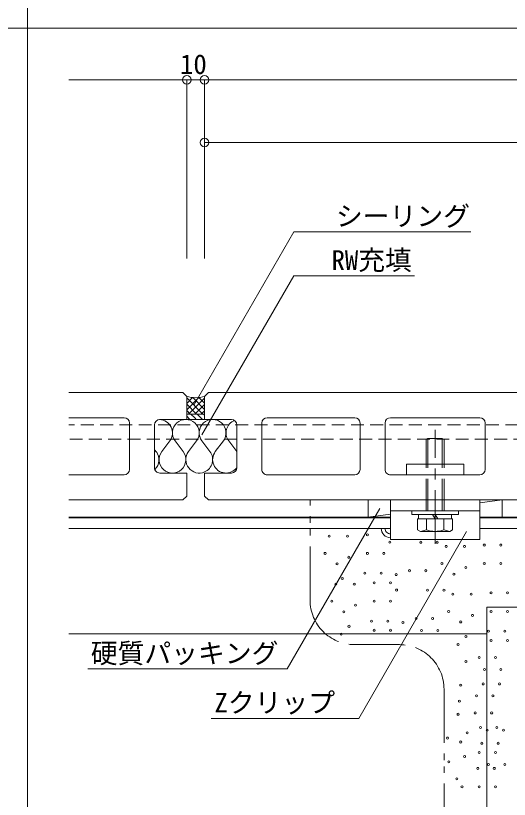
# Model space of a CAD drawing. Units: millimetres at full size, sheet at 1:6; details may follow other scales. Extents: x -1215 to 1203, y -852 to 852.
# Drawn here: x 395.4 to 671.6, y -449.4 to -10.8 of the extents above; entities that cross this region are included whole.
import ezdxf
from ezdxf.enums import TextEntityAlignment as Align

# ---------------------------------------------------------------- set-up
doc = ezdxf.new("R2010")
doc.units = ezdxf.units.MM
doc.header["$LTSCALE"] = 6
doc.header["$PDMODE"] = 32
doc.header["$PDSIZE"] = 4.8
for name, pattern in [('CHAIN1', [8, 5, -1, 1, -1]), ('DASHED1', [1.8, 1.2, -0.6]), ('DASHED3', [4, 3, -1]), ('DOUBLE_CHAIN1', [8.8, 5, -1, 0.6, -0.6, 0.6, -1])]:
    doc.linetypes.add(name, pattern=pattern)
for name, color, linetype, lineweight in [('0-0_WAKU', 7, 'Continuous', 5), ('0-1_AL', 5, 'Continuous', 5), ('0-2_SUNPO', 7, 'Continuous', 5), ('0-3_STEEL', 6, 'Continuous', 5), ('0-4_KANAMONO', 6, 'Continuous', 5), ('0-5_FUKUSIZA', 3, 'Continuous', 5), ('0-6_HIFUKU', 4, 'Continuous', 5), ('0-7_KUTAI', 4, 'Continuous', 5)]:
    doc.layers.add(name, color=color, linetype=linetype, lineweight=lineweight)
doc.styles.add('ＭＳ ゴシック', font='')
doc.styles.get('ＭＳ ゴシック').set_extended_font_data('MS Gothic')

msp = doc.modelspace()

# ---------------------------------------------------------------- linework, layer by layer
at = {"layer": '0-0_WAKU'}
for p, q in [((401.981, 850), (401.981, -799)), ((-6.019, -17.85), (1200.981, -17.85))]:
    msp.add_line(p, q, dxfattribs=at)
at = {"layer": '0-1_AL'}
for p, q in [((425.101, -221.799), (488.959, -221.799)), ((491.08, -223.92), (488.959, -221.799)), ((503.199, -221.798), (501.079, -223.918)), ((1088.958, -221.798), (503.199, -221.798)), ((491.08, -223.92), (491.08, -236.799)), ((501.079, -223.918), (501.079, -236.798)), ((425.101, -235.799), (456.08, -235.799)), ((476.08, -236.799), (491.08, -236.799)), ((501.079, -236.798), (516.079, -236.798)), ((516.079, -236.798), (501.079, -236.798)), ((585.079, -235.798), (536.079, -235.798)), ((655.079, -235.798), (605.079, -235.798)), ((459.08, -238.799), (459.08, -264.799)), ((473.08, -239.799), (473.08, -263.799)), ((519.079, -239.798), (519.079, -263.798)), ((519.079, -239.798), (519.079, -263.798)), ((533.079, -238.798), (533.079, -264.798)), ((588.079, -238.798), (588.079, -264.798)), ((602.079, -238.798), (602.079, -264.798)), ((658.079, -238.798), (658.079, -264.798)), ((476.08, -266.799), (491.08, -266.799)), ((491.08, -266.799), (491.08, -279.677)), ((516.079, -266.798), (501.079, -266.798)), ((516.079, -266.798), (501.079, -266.798)), ((501.079, -279.678), (501.079, -266.798)), ((456.08, -267.799), (425.101, -267.799)), ((585.079, -267.798), (536.079, -267.798)), ((655.079, -267.798), (605.079, -267.798)), ((491.08, -279.677), (488.959, -281.799)), ((503.199, -281.798), (501.079, -279.678)), ((425.101, -281.799), (488.959, -281.799)), ((1038.079, -281.798), (503.199, -281.798))]:
    msp.add_line(p, q, dxfattribs=at)
for centre, start, end in [((456.08, -238.799), 0, 89.99998), ((476.08, -239.799), 89.99998, 179.99998), ((516.079, -239.798), 0, 90), ((516.079, -239.798), 0, 90), ((536.079, -238.798), 89.99998, 179.99998), ((585.079, -238.798), 0, 90), ((605.079, -238.798), 89.99998, 179.99998), ((655.079, -238.798), 0, 90), ((456.08, -264.799), 270, 0), ((476.08, -263.799), 179.99998, 269.99998), ((516.079, -263.798), 270, 0), ((516.079, -263.798), 270, 0), ((536.079, -264.798), 179.99998, 269.99998), ((585.079, -264.798), 270, 0), ((605.079, -264.798), 179.99998, 269.99998), ((655.079, -264.798), 270, 0)]:
    msp.add_arc(centre, 3, start, end, dxfattribs=at)
at = {"layer": '0-2_SUNPO'}
for p, q in [((425.101, -46.799), (491.08, -46.799)), ((491.08, -46.799), (501.08, -46.799)), ((491.08, -46.799), (491.08, -146.799)), ((501.08, -46.799), (501.08, -146.799)), ((501.08, -46.799), (1109.079, -46.799)), ((501.08, -81.799), (1091.079, -81.799)), ((495.089, -228.715), (551.048, -131.791)), ((551.048, -131.791), (650.043, -131.791)), ((499.595, -245.336), (550.933, -156.416)), ((550.933, -156.416), (618.511, -156.416)), ((599.076, -286.643), (547.241, -376.424)), ((647.733, -299.523), (587.369, -404.078)), ((435.698, -376.424), (547.241, -376.424)), ((587.369, -404.078), (504.745, -404.078))]:
    msp.add_line(p, q, dxfattribs=at)
for p in [(491.08, -46.799), (501.08, -46.799), (501.08, -81.799)]:
    msp.add_point(p, dxfattribs=at)
at = {"layer": '0-3_STEEL', "linetype": 'DASHED1'}
msp.add_line((789.187, -247.797), (425.101, -247.797), dxfattribs=at)
at = {"layer": '0-3_STEEL'}
for p, q in [((605.077, -291.798), (425.101, -291.798)), ((885.077, -291.798), (664.472, -291.798)), ((605.077, -297.798), (425.101, -297.798)), ((885.077, -297.798), (655.078, -297.798))]:
    msp.add_line(p, q, dxfattribs=at)
at = {"layer": '0-4_KANAMONO', "linetype": 'DASHED1'}
msp.add_line((1076.229, -239.799), (425.101, -239.799), dxfattribs=at)
at = {"layer": '0-4_KANAMONO', "color": 7, "linetype": 'CHAIN1'}
msp.add_line((630.078, -306.322), (630.078, -242.563), dxfattribs=at)
at = {"layer": '0-4_KANAMONO'}
for p, q in [((625.078, -261.799), (625.078, -248.029)), ((626.077, -261.799), (626.077, -247.45)), ((634.078, -261.799), (634.078, -247.45)), ((634.078, -247.45), (635.077, -248.029)), ((635.077, -261.799), (635.077, -248.029)), ((614.079, -261.799), (646.079, -261.799)), ((614.079, -267.799), (614.079, -261.799)), ((646.079, -267.799), (646.079, -261.799)), ((614.079, -267.799), (646.079, -267.799)), ((605.077, -303.952), (605.077, -281.8)), ((605.077, -281.8), (655.078, -281.8)), ((655.078, -303.952), (655.078, -281.8)), ((605.077, -287.95), (655.078, -287.95)), ((617.079, -289.951), (617.079, -287.95)), ((640.579, -287.95), (619.579, -287.95)), ((643.079, -289.951), (643.079, -287.95)), ((425.101, -291.399), (605.077, -291.399)), ((425.101, -291.799), (605.077, -291.799)), ((643.079, -289.951), (617.079, -289.951)), ((639.892, -292.45), (620.263, -292.45)), ((620.263, -298.546), (620.263, -292.45)), ((620.878, -292.45), (620.878, -289.951)), ((625.171, -298.624), (625.171, -292.45)), ((630.079, -292.45), (628.636, -289.951)), ((631.522, -292.45), (630.079, -289.951)), ((634.984, -298.624), (634.984, -292.45)), ((639.277, -292.45), (639.277, -289.951)), ((639.892, -298.546), (639.892, -292.45)), ((655.078, -291.399), (885.077, -291.399)), ((655.078, -291.799), (885.077, -291.799)), ((638.329, -299.452), (621.829, -299.452)), ((634.984, -298.627), (638.329, -299.452)), ((638.329, -299.452), (639.895, -298.549)), ((605.077, -303.952), (655.078, -303.952))]:
    msp.add_line(p, q, dxfattribs=at)
at = {"layer": '0-4_KANAMONO', "linetype": 'DASHED3'}
for p, q in [((625.078, -287.95), (625.078, -261.799)), ((626.08, -287.95), (626.08, -261.799)), ((634.078, -287.95), (634.078, -261.799)), ((635.08, -287.95), (635.08, -261.799))]:
    msp.add_line(p, q, dxfattribs=at)
at = {"layer": '0-4_KANAMONO'}
for points in [[(634.078, -247.45), (626.077, -247.45), (625.078, -248.029)], [(625.171, -298.627), (621.829, -299.452), (620.263, -298.549)]]:
    msp.add_lwpolyline(points, dxfattribs=at)
msp.add_arc((630.079, -284.452), 15, 250.903, 289.09679, dxfattribs=at)
at = {"layer": '0-5_FUKUSIZA'}
for p, q in [((491.081, -223.92), (491.081, -236.797)), ((491.081, -231.345), (497.908, -224.519)), ((491.081, -227.809), (494.361, -224.53)), ((491.081, -224.737), (500.142, -233.797)), ((492.164, -233.797), (501.08, -224.882)), ((494.414, -224.535), (501.08, -231.201)), ((497.931, -224.516), (501.08, -227.665)), ((501.08, -223.917), (501.08, -236.797)), ((491.081, -228.273), (496.606, -233.797)), ((491.081, -231.808), (493.071, -233.797)), ((495.7, -233.797), (501.08, -228.417)), ((499.235, -233.797), (501.08, -231.953)), ((501.08, -233.797), (491.081, -233.797)), ((491.081, -234.968), (492.911, -236.797)), ((491.081, -236.797), (501.08, -236.797)), ((493.447, -233.797), (495.567, -235.918)), ((495.567, -235.918), (496.447, -236.797)), ((496.982, -233.797), (499.982, -236.797)), ((500.518, -233.797), (501.08, -234.36)), ((477.081, -254.797), (481.581, -248.797)), ((489.081, -254.797), (484.581, -248.797)), ((492.081, -254.797), (496.581, -248.797)), ((504.081, -254.797), (499.581, -248.798)), ((507.081, -254.797), (511.581, -248.798)), ((519.08, -254.797), (514.581, -248.798)), ((474.081, -255.174), (473.08, -253.84))]:
    msp.add_line(p, q, dxfattribs=at)
for points in [[(605.077, -289.799), (592.577, -291.399), (592.577, -281.8)], [(667.578, -291.399), (667.578, -281.799), (655.078, -283.399)]]:
    msp.add_lwpolyline(points, dxfattribs=at)
for centre, radius, start, end in [((496.077, -206.189), 18.421, 254.26454, 285.76097), ((490.581, -244.297), 7.5, 323.12981, 216.87016), ((505.581, -244.298), 7.5, 323.12981, 216.87016), ((475.581, -244.297), 7.5, 323.12981, 87.66164), ((520.581, -244.298), 7.5, 111.81644, 216.87016), ((468.081, -259.297), 7.5, 313.4055, 36.87013), ((483.081, -259.297), 7.5, 143.12273, 36.87018), ((498.081, -259.297), 7.5, 143.12273, 293.57524), ((498.081, -259.297), 7.5, 293.57524, 36.87015), ((513.081, -259.298), 7.5, 143.12273, 323.1256), ((605.077, -297.798), 5.154, 179.99998, 269.99998), ((605.077, -297.798), 3, 179.99998, 269.99998)]:
    msp.add_arc(centre, radius, start, end, dxfattribs=at)
at = {"layer": '0-6_HIFUKU', "linetype": 'DOUBLE_CHAIN1'}
for p, q in [((560.081, -337.798), (560.081, -281.798)), ((610.084, -362.798), (585.081, -362.798)), ((635.084, -387.798), (635.084, -635.798))]:
    msp.add_line(p, q, dxfattribs=at)
at = {"layer": '0-6_HIFUKU'}
for centre in [(570.764, -302.133), (581.098, -302.133), (592.169, -301.394), (604.787, -305.44), (622.081, -305.535), (631.295, -305.535), (657.615, -307.072), (666.83, -307.072), (568.473, -311.728), (592.169, -311.728), (601.384, -311.728), (636.21, -307.811), (646.544, -307.811), (581.836, -313.943), (575.193, -317.633), (633.919, -317.406), (647.282, -319.621), (657.615, -317.406), (666.83, -317.406), (590.693, -322.8), (599.908, -322.8), (608.344, -323.633), (615.726, -321.418), (624.94, -321.418), (640.639, -323.311), (574.518, -328.94), (578.145, -325.753), (584.852, -328.94), (595.923, -328.202), (605.138, -328.202), (608.541, -332.248), (625.835, -332.342), (635.049, -332.342), (639.964, -334.618), (650.298, -334.618), (661.369, -333.88), (670.584, -333.88), (572.227, -338.536), (585.59, -340.75), (595.923, -338.536), (605.138, -338.536), (578.947, -344.441), (637.673, -344.214), (651.036, -346.428), (661.369, -344.214), (670.584, -344.214), (594.447, -349.608), (603.662, -349.608), (612.098, -350.44), (619.48, -348.226), (628.694, -348.226), (644.393, -350.119), (581.899, -352.56), (595.923, -354.774), (605.138, -354.774), (622.432, -354.869), (631.646, -354.869), (659.893, -355.286), (669.107, -355.286), (577.47, -356.989), (647.345, -358.238), (642.916, -362.667), (661.369, -360.452), (670.584, -360.452), (647.345, -372.262), (654.726, -370.048), (663.941, -370.048), (657.679, -376.691), (666.893, -376.691), (644.393, -385.549), (656.941, -384.81), (666.155, -384.81), (643.654, -394.406), (653.25, -391.453), (662.464, -391.453), (642.916, -401.787), (652.512, -401.049), (661.726, -401.049), (648.083, -412.121), (655.464, -409.168), (659.155, -410.645), (664.679, -409.168), (668.369, -410.645), (637.011, -415.073), (644.393, -417.288), (656.203, -418.026), (665.417, -418.026), (646.607, -425.407), (654.726, -423.193), (663.941, -423.193), (637.749, -428.36), (659.893, -429.836), (669.107, -429.836), (653.988, -432.05), (663.203, -432.05), (642.178, -437.955), (645.131, -442.384), (654.726, -442.384), (663.941, -442.384)]:
    msp.add_circle(centre, 0.567, dxfattribs=at)
at = {"layer": '0-6_HIFUKU', "linetype": 'DOUBLE_CHAIN1'}
for centre, start, end in [((585.081, -337.798), 180, 270), ((610.084, -387.798), 0, 90)]:
    msp.add_arc(centre, 25, start, end, dxfattribs=at)
at = {"layer": '0-7_KUTAI', "color": 6}
for q in [(767.37, -341.797), (659.08, -671.797)]:
    msp.add_line((659.08, -341.797), q, dxfattribs=at)
msp.add_lwpolyline([(426.08, -356.797), (425.101, -356.797), (659.08, -356.797)], dxfattribs=at)

# ---------------------------------------------------------------- texts
at = {"layer": '0-2_SUNPO', "style": 'ＭＳ ゴシック'}
for s, p in [('10', (487.33, -46.799)), ('シーリング', (574.588, -131.791)), ('RW充填', (572.088, -156.416)), ('硬質パッキング', (437.372, -376.424)), ('Zクリップ ', (506.6, -404.078))]:
    msp.add_text(s, height=11, dxfattribs=at).set_placement(p, align=Align.BOTTOM_LEFT)

doc.saveas('drawing.dxf')
